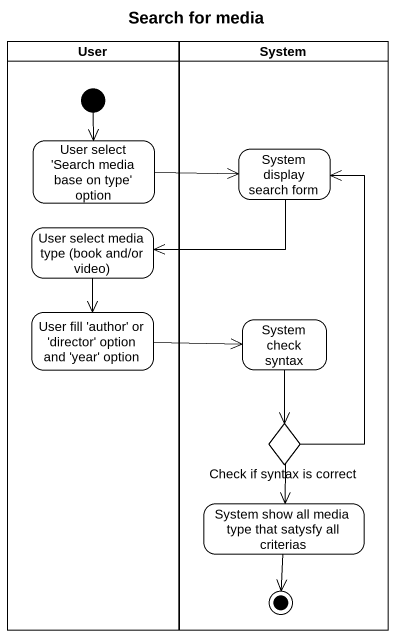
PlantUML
@startuml
title Search for media
hide empty description
state User <<partition>> {
  state "User select 'Search media base on type' option" as User_select_Search_media
  state "User select media type (book and/or video)" as User_select_media_type_book
  state "User fill 'author' or 'director' option and 'year' option" as User_fill_author_or
  [*] --> User_select_Search_media
}
state System <<partition>> {
  state "System display search form" as System_display_search_form
  state "System check syntax" as System_check_syntax
  state "Check if syntax is correct" as Check_if_syntax_is_correct <<choice>>
  state "System show all media type that satysfy all criterias" as System_show_all_media_type
  System_show_all_media_type --> [*]
}
User_select_Search_media -right-> System_display_search_form
System_display_search_form -left-> User_select_media_type_book
User_select_media_type_book --> User_fill_author_or
User_fill_author_or -right-> System_check_syntax
System_check_syntax --> Check_if_syntax_is_correct
Check_if_syntax_is_correct -up-> System_display_search_form
Check_if_syntax_is_correct --> System_show_all_media_type
@enduml
